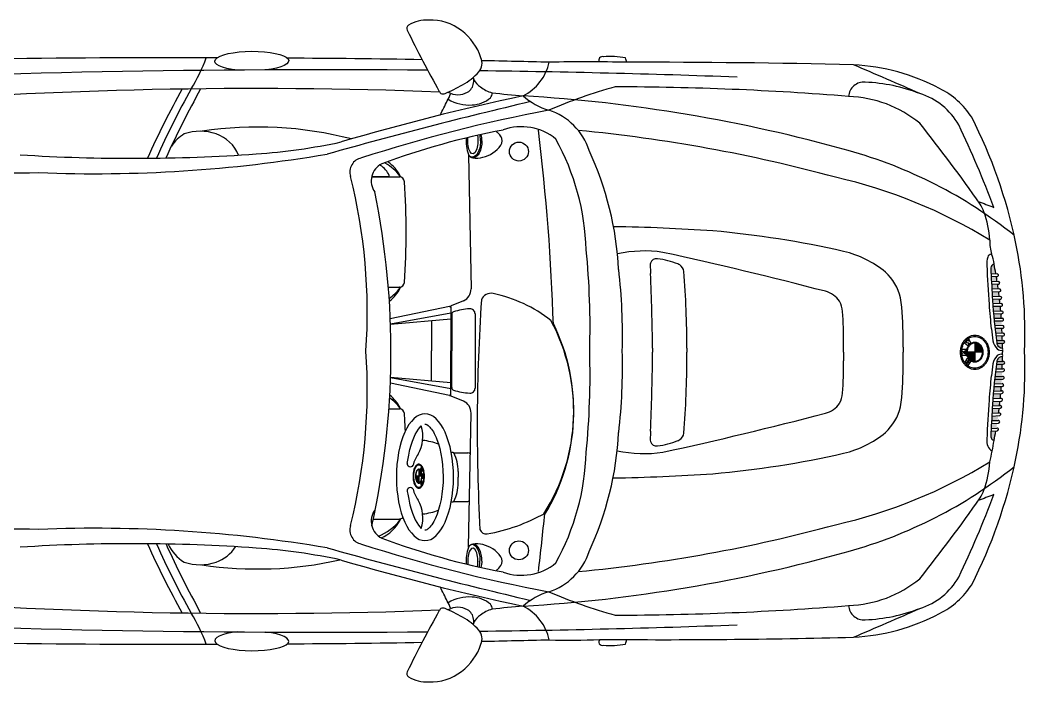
# Model space of a CAD drawing. Header units: millimetres. Extents: x -4878 to 1, y -1048 to 1048.
# Drawn here: x -3179 to 1, y -1048 to 1048 of the extents above; entities that cross this region are included whole.
import ezdxf

# ---------------------------------------------------------------- set-up
doc = ezdxf.new("R2010")
doc.units = ezdxf.units.MM
doc.layers.add('ceco.net 213', color=7, linetype='Continuous')

msp = doc.modelspace()

# ---------------------------------------------------------------- hatches: boundary and pattern name
at = {"layer": 'ceco.net 213'}
h = msp.add_hatch(color=256, dxfattribs=at)
h.paths.add_polyline_path([(-106.2, 263.3, -0.293928), (-96.3, 275.5, -0.003552), (-90.6, 245), (-106.1, 245.7, -0.000129), (-106.4, 250.1, -0.045826)])
h.paths.add_polyline_path([(-105.6, 236.9), (-89.1, 236.2, -0.00318), (-86.5, 220.2), (-104.7, 221, -0.000463)])
h.paths.add_polyline_path([(-104.2, 212.3), (-85.1, 211.4, -0.002919), (-83, 196.7), (-103.4, 197.6, -0.000426)])
h.paths.add_polyline_path([(-102.8, 188.8), (-81.8, 187.9, -0.002927), (-80, 173.1), (-101.9, 173.8, -0.000436)])
h.paths.add_polyline_path([(-101.1, 160.7, -0.000127), (-101.3, 165.1), (-79, 164.3, -0.002764), (-77.5, 150.3), (-100.4, 151.1, -0.001231)])
h.paths.add_polyline_path([(-99.8, 142.4), (-76.6, 141.5, -0.00002), (-76.6, 141.4, -0.002061), (-75.3, 126.7), (-98.7, 127.4, -0.00191)])
h.paths.add_polyline_path([(-98, 118.7), (-74.6, 118, -0.001956), (-73.6, 104), (-96.8, 104.5, -0.001813)])
h.paths.add_polyline_path([(-95.9, 95.8), (-73, 95.2, -0.001989), (-72.2, 81), (-94.5, 81.3, -0.001847)])
h.paths.add_polyline_path([(-93.6, 72.6), (-71.7, 72.3, -0.002129), (-71, 57), (-91.9, 57.3, -0.001959)])
h.paths.add_polyline_path([(-90.9, 48.6), (-70.6, 48.3, -0.002083), (-70.1, 33.3), (-89, 33.6, -0.001921)])
h.paths.add_polyline_path([(-86.9, 22, -0.002472), (-87.7, 24.3, -0.021866), (-87.9, 24.9), (-69.8, 24.6, -0.002296), (-69.5, 9.3, -0.331138)])
h = msp.add_hatch(color=256, dxfattribs=at)
h.paths.add_polyline_path([(-106.2, -271.5, 0.293928), (-96.3, -283.7, 0.003552), (-90.6, -253.2), (-106.1, -254, 0.000129), (-106.4, -258.4, 0.045826)])
h.paths.add_polyline_path([(-105.6, -245.2), (-89.1, -244.4, 0.00318), (-86.5, -228.4), (-104.7, -229.3, 0.000463)])
h.paths.add_polyline_path([(-104.2, -220.5), (-85.1, -219.7, 0.002919), (-83, -204.9), (-103.4, -205.9, 0.000426)])
h.paths.add_polyline_path([(-102.8, -197.1), (-81.8, -196.1, 0.002927), (-80, -181.3), (-101.9, -182.1, 0.000436)])
h.paths.add_polyline_path([(-101.1, -169, 0.000127), (-101.3, -173.4), (-79, -172.6, 0.002764), (-77.5, -158.6), (-100.4, -159.4, 0.001231)])
h.paths.add_polyline_path([(-99.8, -150.6), (-76.6, -149.8, 0.00002), (-76.6, -149.7, 0.002061), (-75.3, -135), (-98.7, -135.7, 0.00191)])
h.paths.add_polyline_path([(-98, -126.9), (-74.6, -126.2, 0.001956), (-73.6, -112.2), (-96.8, -112.8, 0.001813)])
h.paths.add_polyline_path([(-95.9, -104), (-73, -103.5, 0.001989), (-72.2, -89.2), (-94.5, -89.6, 0.001847)])
h.paths.add_polyline_path([(-93.6, -80.9), (-71.7, -80.5, 0.002129), (-71, -65.2), (-91.9, -65.6, 0.001959)])
h.paths.add_polyline_path([(-90.9, -56.8), (-70.6, -56.5, 0.002083), (-70.1, -41.6), (-89, -41.9, 0.001921)])
h.paths.add_polyline_path([(-86.9, -30.3, 0.002472), (-87.7, -32.5, 0.021866), (-87.9, -33.1), (-69.8, -32.9, 0.002296), (-69.5, -17.6, 0.331138)])

# ---------------------------------------------------------------- linework, layer by layer
for p, q in [((-1759.9, 621.4), (-1751.6, 196.7)), ((-2066.5, 551.2), (-1978.3, 551.2)), ((-2066.1, 553.1), (-2012.5, 553.1)), ((-106.1, 245.7), (-86.7, 244.8)), ((-105.6, 236.9), (-87.2, 236.1)), ((-2013.6, 202.2), (-1978.3, 202.2)), ((-104.7, 221), (-82.7, 220)), ((-104.2, 212.3), (-83.1, 211.3)), ((-103.4, 197.6), (-79.3, 196.5)), ((-1775.6, 159.1), (-1814.3, 143.1)), ((-102.8, 188.8), (-79.7, 187.8)), ((-101.9, 173.8), (-76.4, 172.9)), ((-101.3, 165.1), (-76.8, 164.2)), ((-1820.3, 141.2), (-2007.4, 101.7)), ((-1816.3, 140.1), (-1816.3, 0.1)), ((-100.4, 151.1), (-74, 150.2)), ((-99.8, 142.4), (-74.3, 141.5)), ((-98.7, 127.4), (-71.9, 126.6)), ((-1816.3, 120), (-2006.7, 85.4)), ((-1816.3, 101.2), (-2006.7, 83.9)), ((-1876.8, 95.7), (-1876.8, 0.1)), ((-1812.8, 116.1), (-1812.8, 0.1)), ((-1738.9, 117.3), (-1738.9, -117.2)), ((-98, 118.7), (-72.2, 117.9)), ((-96.8, 104.5), (-70.3, 103.9)), ((-95.9, 95.8), (-70.5, 95.2)), ((-94.5, 81.3), (-68.9, 80.9)), ((-93.6, 72.6), (-69.1, 72.2)), ((-181.6, 34.8), (-184.8, 31.9)), ((-184.8, 31.9), (-182.5, 26.2)), ((-177.3, 31), (-181.6, 34.8)), ((-175.8, 38.8), (-179.4, 36.3)), ((-179.4, 36.3), (-177.3, 31)), ((-170.3, 25), (-175.8, 38.8)), ((-91.9, 57.3), (-67.8, 56.9)), ((-90.9, 48.6), (-68, 48.2)), ((-89, 33.6), (-67, 33.3)), ((-1876.8, -95.6), (-1876.8, 0.1)), ((-1816.3, -139.9), (-1816.3, 0.1)), ((-1812.8, -116), (-1812.8, 0.1)), ((-1177.2, 8.9), (-1177.2, -4.1)), ((-1068.4, 8.9), (-1068.4, -4.1)), ((-572.7, -4.1), (-572.7, 22.7)), ((-384.4, 11.8), (-384.4, -4.1)), ((-197.9, 4.5), (-198.4, -0.5)), ((-184.6, 5.1), (-197.9, 4.5)), ((-190.6, -0.1), (-185.2, 0.1)), ((-186.5, 29.7), (-189.4, 26.2)), ((-189.4, 26.2), (-179, 17)), ((-182.5, 26.2), (-186.5, 29.7)), ((-185.2, 0.1), (-184.6, 5.1)), ((-176.3, 20.3), (-179.1, 27.4)), ((-179.1, 27.4), (-173.7, 22.7)), ((-179, 17), (-176.3, 20.3)), ((-173.7, 22.7), (-170.3, 25)), ((-157.2, 24.9), (-157.2, -32.6)), ((-155.7, -3.9), (-155.7, 24.8)), ((-154.1, -3.9), (-154.1, 24.6)), ((-152.6, -3.9), (-152.6, 24.4)), ((-151, -3.9), (-151, 24)), ((-149.5, -3.9), (-149.5, 23.4)), ((-147.9, -3.9), (-147.9, 22.8)), ((-146.4, -3.9), (-146.4, 21.9)), ((-144.8, -3.9), (-144.8, 21)), ((-143.3, -3.9), (-143.3, 19.8)), ((-141.7, -3.9), (-141.7, 18.5)), ((-140.2, -3.9), (-140.2, 16.9)), ((-138.7, -3.9), (-138.7, 15)), ((-137.1, -3.9), (-137.1, 12.7)), ((-135.6, -3.9), (-135.6, 9.9)), ((-134, -3.9), (-134, 5.9)), ((-87.9, 24.9), (-67.1, 24.6)), ((-69.5, 2.6), (-69.5, -4.1)), ((-1177.2, -17.1), (-1177.2, -4.1)), ((-1068.4, -17.1), (-1068.4, -4.1)), ((-572.7, -4.1), (-572.7, -30.9)), ((-384.4, -20), (-384.4, -4.1)), ((-198.4, -0.5), (-189.3, -4.1)), ((-189.3, -4.1), (-198.4, -7.7)), ((-198.4, -7.7), (-197.9, -12.8)), ((-197.9, -12.8), (-184.6, -13.3)), ((-185.1, -2.3), (-190.6, -0.1)), ((-190.6, -8.1), (-185.1, -5.9)), ((-185.2, -8.3), (-190.6, -8.1)), ((-184.6, -13.3), (-185.2, -8.3)), ((-185.1, -5.9), (-185.1, -2.3)), ((-132.6, -3.9), (-181.8, -3.9)), ((-180.4, -13.5), (-180.4, -3.9)), ((-178.8, -17.5), (-178.8, -3.9)), ((-175.4, -33.2), (-178.8, -30)), ((-170, -33.6), (-178.5, -25.7)), ((-177.3, -20.4), (-177.3, -3.9)), ((-175.8, -22.7), (-175.8, -3.9)), ((-174.2, -24.6), (-174.2, -3.9)), ((-172.7, -26.2), (-172.7, -3.9)), ((-171.1, -27.5), (-171.1, -3.9)), ((-169.6, -28.7), (-169.6, -3.9)), ((-168, -29.6), (-168, -3.9)), ((-166.5, -30.5), (-166.5, -3.9)), ((-164.9, -31.1), (-164.9, -3.9)), ((-163.4, -31.7), (-163.4, -3.9)), ((-161.8, -32.1), (-161.8, -3.9)), ((-160.3, -32.4), (-160.3, -3.9)), ((-158.8, -32.5), (-158.8, -3.9)), ((-69.5, -10.8), (-69.5, -4.1)), ((-186.4, -38), (-178.3, -45.5)), ((-179.8, -39.5), (-182.9, -36.7)), ((-181.6, -34.8), (-178.5, -37.6)), ((-180.1, -31.9), (-176.7, -35.1)), ((-178.5, -37.6), (-179.8, -39.5)), ((-178.3, -45.5), (-170, -33.6)), ((-176.7, -35.1), (-175.4, -33.2)), ((-90.9, -56.8), (-68, -56.5)), ((-89, -41.9), (-67, -41.5)), ((-87.9, -33.1), (-67.1, -32.8)), ((-1816.3, -101.1), (-2006.5, -83.8)), ((-1816.3, -119.9), (-2006.5, -85.3)), ((-94.5, -89.6), (-68.9, -89.2)), ((-93.6, -80.9), (-69.1, -80.5)), ((-91.9, -65.6), (-67.8, -65.2)), ((-1820.3, -141.1), (-2007.1, -101.6)), ((-98, -126.9), (-72.2, -126.2)), ((-96.8, -112.8), (-70.3, -112.1)), ((-95.9, -104), (-70.5, -103.4)), ((-1775.6, -158.9), (-1814.3, -142.9)), ((-100.4, -159.4), (-74, -158.4)), ((-99.8, -150.6), (-74.3, -149.7)), ((-98.7, -135.7), (-71.9, -134.9)), ((-2011.6, -183.2), (-1978.3, -183.2)), ((-101.9, -182.1), (-76.4, -181.2)), ((-101.3, -173.4), (-76.8, -172.5)), ((-1759.9, -621.2), (-1751.6, -196.5)), ((-104.2, -220.5), (-83.1, -219.6)), ((-103.4, -205.9), (-79.3, -204.7)), ((-102.8, -197.1), (-79.7, -196)), ((-106.1, -254), (-86.7, -253.1)), ((-105.6, -245.2), (-87.2, -244.4)), ((-104.7, -229.3), (-82.7, -228.3)), ((-1806.6, -322.8), (-1762.2, -322.8)), ((-1917.4, -375.4), (-1917.4, -417.6)), ((-1916.8, -375.4), (-1916.8, -396.5)), ((-1916.2, -375.5), (-1916.2, -396.5)), ((-1915.6, -375.8), (-1915.6, -396.5)), ((-1915, -376.1), (-1915, -396.5)), ((-1914.4, -376.5), (-1914.4, -396.5)), ((-1913.7, -377), (-1913.7, -396.5)), ((-1913.1, -377.7), (-1913.1, -396.5)), ((-1912.5, -378.3), (-1912.5, -396.5)), ((-1909.1, -367), (-1912.4, -375.5)), ((-1912.4, -375.5), (-1909.1, -381.1)), ((-1911.9, -379.2), (-1911.9, -396.5)), ((-1911.3, -380.3), (-1911.3, -396.5)), ((-1910.7, -381.4), (-1910.7, -396.5)), ((-1909.8, -374.4), (-1910.3, -375.8)), ((-1910.3, -375.8), (-1908.9, -378)), ((-1908.4, -376.7), (-1909.8, -374.4)), ((-1906, -372.4), (-1909.1, -367)), ((-1909.1, -372.6), (-1908.6, -371.3)), ((-1907.9, -374.7), (-1909.1, -372.6)), ((-1908.6, -371.3), (-1907.4, -373.3)), ((-1792.5, -381.5), (-1792.5, -399.6)), ((-1907.8, -396.5), (-1926.9, -396.5)), ((-1926.4, -396.5), (-1926.4, -403.5)), ((-1925.8, -396.5), (-1925.8, -406.4)), ((-1925.2, -396.5), (-1925.2, -408.5)), ((-1924.6, -396.5), (-1924.6, -410.2)), ((-1924, -396.5), (-1924, -411.6)), ((-1923.4, -396.5), (-1923.4, -412.8)), ((-1922.8, -396.5), (-1922.8, -413.8)), ((-1922.2, -396.5), (-1922.2, -414.6)), ((-1921.6, -396.5), (-1921.6, -415.3)), ((-1921, -396.5), (-1921, -416)), ((-1920.4, -396.5), (-1920.4, -416.5)), ((-1919.8, -396.5), (-1919.8, -416.9)), ((-1919.2, -396.5), (-1919.2, -417.2)), ((-1918.6, -396.5), (-1918.6, -417.4)), ((-1918, -396.5), (-1918, -417.6)), ((-1910.1, -382.8), (-1910.1, -396.5)), ((-1908.9, -411.5), (-1909.9, -413.9)), ((-1909.5, -384.7), (-1909.5, -396.5)), ((-1908.9, -386.7), (-1908.9, -396.5)), ((-1904.8, -418), (-1908.9, -411.5)), ((-1908.3, -389.5), (-1908.3, -396.5)), ((-1901.5, -390.3), (-1906.7, -389.9)), ((-1906.7, -389.9), (-1906.4, -393.5)), ((-1906.4, -399.5), (-1906.7, -403)), ((-1906.7, -403), (-1901.5, -402.6)), ((-1904.3, -393.6), (-1906.5, -395.2)), ((-1906.5, -395.2), (-1906.5, -397.7)), ((-1906.5, -397.7), (-1904.3, -399.3)), ((-1906.4, -393.5), (-1904.3, -393.6)), ((-1904.3, -399.3), (-1906.4, -399.5)), ((-1904.9, -396.5), (-1901.3, -393.9)), ((-1901.3, -399), (-1904.9, -396.5)), ((-1901.3, -393.9), (-1901.5, -390.3)), ((-1901.5, -402.6), (-1901.3, -399)), ((-1792.5, -417.6), (-1792.5, -399.6)), ((-1910.9, -415.6), (-1912.3, -417.2)), ((-1912.3, -417.2), (-1910.1, -427)), ((-1908.8, -418.9), (-1910.9, -415.6)), ((-1910.1, -427), (-1908.7, -425.3)), ((-1909.9, -413.9), (-1908.8, -418.9)), ((-1908.7, -425.3), (-1909.5, -421.5)), ((-1909.5, -421.5), (-1907.8, -424.2)), ((-1907.8, -424.2), (-1906.6, -422.1)), ((-1906.6, -422.1), (-1907.5, -418.1)), ((-1907.5, -418.1), (-1905.9, -420.6)), ((-1905.9, -420.6), (-1904.8, -418)), ((-1806.6, -476.3), (-1762.2, -476.3)), ((-2061.4, -532.2), (-1978.3, -532.2))]:
    msp.add_line(p, q, dxfattribs=at)
for centre in [(-1600.2, 631.5), (-1600.2, -631.4)]:
    msp.add_circle(centre, 30, dxfattribs=at)
for centre, radius, start, end in [((-1942.6, 1021.7), 12.5, 126.949, 206.6561), ((-1891.5, 933.5), 114.4, 86.8885, 120.8396), ((-1877.3, 896.6), 151.4, 51.156, 93.0101), ((1410.6, 2654.4), 3742.1, 205.9639, 209.3181), ((-1886.2, 874), 174.7, 18.2707, 53.5158), ((-2668.1, -47355.4), 48284, 89.86681, 90.74596), ((-3144.4, 1136.1), 592, 328.8486, 339.4781), ((-2668.1, -47355.4), 48284, 89.09632, 89.6027), ((-1761.2, 912), 44.2, 320.1808, 22.3259), ((-1336.6, 921.4), 10.8, 68.8268, 211.8987), ((-1308.7, 702.6), 230.2, 78.4807, 95.982), ((-1385, 882.3), 130.5, 14.1637, 20.5226), ((-2212.9, -35516.8), 36407.5, 89.49022, 92.73282), ((-2668.1, -47355.4), 48284, 88.61869, 88.87206), ((-1659.9, 950.2), 159.8, 297.1319, 347.0994), ((-1387.6, -4517.1), 5432.9, 88.6369, 91.2288), ((-1211, -27439.6), 28353.9, 88.64613, 90.0958), ((-577, 243.2), 664.2, 62.3681, 86.9009), ((-21705, -48219.9), 53491.2, 66.44797, 66.69332), ((-1863.8, 1004.2), 182, 297.9331, 318.5838), ((-1784.9, 856.8), 41.8, 349.0337, 13.8739), ((-2212.9, -35516.8), 36407.5, 87.9489, 89.2314), ((-2434.6, -14713.4), 15544.5, 87.84925, 94.55563), ((-191.7, -549), 2832.5, 150.8709, 155.8296), ((-163.5, -549), 2832.5, 150.8709, 155.8296), ((-133.4, -549), 2832.5, 150.8709, 155.8296), ((-2021.9, 1258.1), 480.9, 292.9723, 300.4088), ((-1783.5, 853.8), 40, 301.4685, 352.787), ((-1674, 903.7), 82.7, 213.2831, 234.4675), ((-1659.8, 914.8), 100.1, 231.5427, 255.3157), ((-865.2, -712), 1607.3, 105.5296, 113.468), ((-1321.5, -8819.5), 9656.2, 85.45634, 89.84601), ((-508.6, 803.5), 48.1, 84.5891, 176.7107), ((-527.5, 304.8), 547, 68.935, 87.5408), ((-384.8, 600.1), 258.9, 32.737, 63.4112), ((47.5, -6852.8), 7833.2, 102.04403, 106.38709), ((-1840.1, 826.9), 13, 201.7348, 296.8655), ((-1910.4, 846.7), 99.4, 327.1202, 340.9506), ((-2434.6, -14713.4), 15544.5, 87.74267, 87.7539), ((-2434.6, -14713.4), 15544.5, 87.74267, 87.7539), ((-1759.1, 902.9), 123.9, 238.369, 274.9571), ((-1793.1, 872.9), 61.3, 239.9373, 299.7932), ((-1836.3, 819.7), 20.6, 344.6461, 349.8242), ((-1749.6, 868.6), 89.1, 270.7781, 311.8209), ((-1710, 817.1), 24.9, 323.1341, 1.9627), ((-1411.5, 3025.9), 2224.8, 262.9347, 265.4753), ((-1437.6, 979.5), 227.5, 228.9227, 252.6833), ((-1881.5, -4085.7), 4902.6, 74.3413, 86.5566), ((-570, 429.4), 377.1, 50.7542, 87.9612), ((-395.4, 610.5), 214.7, 29.3699, 72.5235), ((1848, -13767.4), 14951.4, 103.18729, 105.73905), ((-3496.1, 1601.4), 1854.8, 332.5779, 334.1515), ((-642.7, -3867.6), 4709.6, 100.5539, 108.0083), ((-1565.9, 574.8), 197.1, 17.8496, 72.0929), ((-1586.7, 18.5), 1592.6, 11.8669, 26.9428), ((-2426.6, -469.9), 1179.2, 75.4608, 98.6118), ((-1206.6, -1633.1), 2374.8, 100.7726, 110.397), ((-1592, 540.1), 170.2, 50.234, 110.1093), ((-4132.1, -2308.4), 4860.6, 34.7985, 38.562), ((-3025.3, -637.4), 3125.2, 20.4555, 25.6581), ((-2591.4, 575.1), 131.4, 121.2997, 145.8092), ((-2609, 544.1), 152, 70.5155, 109.4845), ((-2598.2, 574.6), 119.6, 22.5338, 70.5155), ((-1639.1, 664), 128.1, 175.1912, 198.9275), ((-1736, 624.4), 96.1, 35.2082, 47.9252), ((-1677.5, 665.7), 24.5, 324.7918, 35.2082), ((-8221.1, -126.5), 6733.2, 1.7729, 7.04083), ((-2162, 296.7), 775.1, 1.7815, 28.868), ((-1871.9, -4133.8), 4854, 74.7859, 84.5677), ((-3174.9, 5211), 4646.4, 259.1205, 270.6763), ((-2552.4, 2448.3), 1828.1, 273.7754, 282.3141), ((-1736, 707), 96.1, 282.9688, 324.7918), ((-2825.3, 6175.1), 5564.9, 266.3535, 274.0526), ((-2944.6, 4972.4), 4411, 267.7204, 279.6177), ((-2090.2, 567), 45.1, 100.8639, 198.3509), ((-1745.3, 628.4), 16.1, 201.473, 266.4001), ((-1732.3, 670.6), 60, 256.5286, 287.3033), ((-2300.4, 205.8), 1017.2, 2.9578, 24.9696), ((-951.1, -782.6), 1471, 51.3622, 74.5112), ((-2007.4, 538.7), 60.5, 116.4767, 215.4363), ((-2075.3, 527.9), 70.4, 23.4664, 58.3801), ((-2103.9, 453.4), 162.5, 38.4921, 60.1975), ((-2084.7, 498.4), 122.2, 27.3308, 54.6281), ((-3858.3, 123.1), 1778, 356.0313, 13.9862), ((-2012.5, 555.1), 2.04, 270, 23.4664), ((-1979, 534.9), 16.3, 3.9054, 90), ((-1978.3, 553.3), 2.04, 270, 38.4921), ((-1985.1, 550.9), 9.69, 359.7502, 22.3024), ((-951, -1014.4), 1603.8, 58.3615, 77.2888), ((-4173, 376.7), 2216, 355.878, 4.122), ((-4525.4, -3), 2520.2, 347.3851, 11.5963), ((1490.6, 4649.5), 4485.1, 248.5922, 249.2681), ((-224.8, 407), 102.4, 19.4563, 34.7985), ((-446.6, 328.6), 337.7, 3.8002, 19.4563), ((-1391.6, -5487.8), 5882.1, 86.04947, 89.11475), ((-1256.6, -2698), 3090.2, 77.2073, 84.982), ((42.5, 346.7), 152.3, 178.3586, 195.3071), ((-3946.3, 71.2), 2571.2, 358.4139, 5.5705), ((-1384.9, 61.2), 1386.2, 357.4684, 11.8544), ((-1203.8, -82.8), 399.6, 81.4466, 102.2111), ((-1165.2, 273.1), 19.5, 78.2565, 165.1685), ((-1199.4, 12), 282.8, 68.8091, 82.2362), ((-4104.5, -13173.7), 13807.1, 75.42537, 77.6203), ((-645.9, 1.1), 322.8, 50.3999, 76.8416), ((-33.8, 276.1), 85.4, 165.4789, 183.1969), ((-104.1, 293.5), 13, 91.125, 162.0906), ((-180.3, 270.1), 84.2, 3.6951, 25.623), ((-3008.7, 54.4), 1736.2, 358.203, 6.7434), ((-1134.8, 269.4), 50, 169.9749, 178.2179), ((12751.6, 957.1), 13953.3, 182.81869, 182.92443), ((-1109.5, 244.7), 33.4, 56.2653, 68.3033), ((-1108.1, 247.2), 30.5, 8.5311, 55.9559), ((2645.7, 382.7), 2767, 182.3073, 184.8851), ((-34.7, 255.6), 71.8, 173.9299, 184.3599), ((-91.7, 261.7), 14.5, 108.2181, 174.0583), ((-2240.4, -138), 2183.6, 10.1019, 10.9159), ((-11378.8, -145.4), 10202.8, 0.86615, 2.19413), ((-4323.5, 3.3), 3255, 0.097, 4.3754), ((-552.9, 128.4), 165.8, 14.0104, 47.1395), ((8501.5, 716.6), 8620.5, 183.10195, 183.69697), ((-1346.2, 22.8), 1275.1, 8.9065, 9.6353), ((-87, 240.6), 4.5, 267.3637, 9.8715), ((-86.9, 240.3), 4.5, 9.8582, 87.3637), ((-2103.9, 300), 162.5, 304.9123, 321.5079), ((-2084.7, 255), 122.2, 307.4571, 332.6692), ((-1979, 218.5), 16.3, 270, 356.0946), ((-1978.3, 200.2), 2.04, 321.5079, 90), ((-1985.1, 202.6), 9.69, 337.6976, 0.2498), ((-1979, 218.5), 16.3, 300.2373, 356.0946), ((-1792.5, 196.3), 40.9, 294.4196, 0.5732), ((-1346.2, 22.8), 1275.1, 7.8382, 8.5073), ((-82.9, 215.8), 4.5, 267.3637, 8.7385), ((-82.9, 215.5), 4.5, 8.7253, 87.3637), ((-79.5, 192.3), 4.5, 267.3637, 7.667), ((-79.5, 192), 4.5, 7.6538, 87.3637), ((4326.2, -239.5), 6058.5, 176.20138, 183.08769), ((-1688.5, 150.1), 32.7, 78.1709, 158.8866), ((-1772.2, -249.4), 440.9, 51.6722, 78.1709), ((-650.6, 112.1), 79.7, 34.7268, 75.0119), ((-716, 114.7), 328.4, 4.2535, 9.4326), ((1858.2, 282.1), 1963, 183.5447, 187.5108), ((-1346.2, 22.8), 1275.1, 6.7697, 7.4404), ((-1346.2, 22.8), 1275.1, 5.7403, 6.3737), ((-76.6, 168.7), 4.5, 267.9782, 6.597), ((-76.6, 168.4), 4.5, 6.5839, 87.9782), ((-1819.6, 138), 3.27, 0, 101.9127), ((-1813.1, 140.1), 3.27, 112.4527, 180), ((-1746.2, -56.7), 190.6, 92.9773, 108.6626), ((-1755.3, 117.3), 16.3, 0, 92.9773), ((-656.5, 119.8), 80.7, 3.9951, 27.8706), ((-1674.3, 34.4), 1290.1, 358.9941, 4.6513), ((-27020.9, -2262.8), 27017.4, 4.95367, 5.11743), ((-1346.2, 22.8), 1275.1, 5.3409, 5.3454), ((-1864.4, -20.8), 1795.2, 4.7146, 5.1868), ((-74.2, 146), 4.5, 267.9782, 5.5644), ((-74.1, 145.7), 4.5, 5.5513, 87.9782), ((-1804.6, 116.1), 8.17, 108.6626, 180), ((-2034.4, -190.5), 607.6, 327.6682, 28.1825), ((-1735.2, 36.8), 1162.6, 359.3024, 4.368), ((-1864.4, -20.8), 1795.2, 3.9865, 4.4348), ((-72.1, 122.4), 4.5, 267.9782, 5.5644), ((-72.1, 122.1), 4.5, 5.5513, 87.9782), ((-70.5, 99.7), 4.52, 268.066, 1.6643), ((-70.5, 99.4), 4.5, 5.5513, 87.9782), ((-2053.3, -191.2), 626.9, 328.4656, 26.3057), ((882.7, 165), 991.7, 185.4884, 187.7082), ((-1864.4, -20.8), 1795.2, 2.4847, 2.9727), ((-69, 76.7), 4.52, 269.1936, 359.2428), ((-69, 76.4), 4.5, 3.1138, 89.1041), ((-150.2, -0.7), 52.7, 139.1576, 149.9974), ((-153.3, 2), 48.5, 127.7117, 139.166), ((-153.6, 1.5), 44.8, 127.7117, 139.166), ((-155.6, 5), 44.7, 115.6207, 127.7071), ((-155.7, 4.3), 41.3, 115.6207, 127.7071), ((-156.8, 7.5), 41.9, 102.9815, 115.6001), ((-156.9, 6.6), 38.7, 102.9815, 115.6001), ((-157.2, 8.9), 40.4, 90.0203, 102.9467), ((-157.2, 7.9), 37.3, 90.0203, 102.9467), ((-157.2, 8.9), 40.4, 77.0533, 89.9797), ((-157.2, 7.9), 37.3, 77.0533, 89.9797), ((-157.6, 6.6), 38.7, 64.3999, 77.0185), ((-157.6, 7.5), 41.9, 64.3999, 77.0185), ((-158.7, 4.3), 41.3, 52.2929, 64.3793), ((-158.8, 5), 44.7, 52.2929, 64.3793), ((-160.8, 1.5), 44.8, 40.834, 52.2883), ((-161.1, 2), 48.5, 40.834, 52.2883), ((-164.3, -0.7), 52.7, 30.0026, 40.8424), ((-54.2, 40.7), 46.6, 190.684, 227.0867), ((-1864.4, -20.8), 1795.2, 1.7288, 2.2062), ((-67.9, 52.7), 4.5, 269.1041, 2.3545), ((-67.9, 52.4), 4.5, 2.3453, 89.1041), ((-67.1, 28.8), 4.5, 1.5875, 89.1041), ((-142.1, -4.1), 61.4, 170.2305, 180.0117), ((-143.8, -3.8), 59.7, 160.2871, 170.2534), ((-146.7, -2.7), 56.6, 149.9808, 160.308), ((-143.3, -4.1), 56.7, 170.2305, 180.0117), ((-144.8, -3.8), 55.1, 160.2871, 170.2534), ((-147.5, -2.8), 52.3, 149.9808, 160.308), ((-150.7, -1), 48.6, 139.1576, 149.9974), ((-148.5, -3.8), 35.4, 170.2305, 180.0117), ((-149.5, -3.7), 34.5, 160.2871, 170.2534), ((-151.2, -3), 32.7, 149.9808, 160.308), ((-148.5, -3.8), 33.3, 170.2305, 180.0117), ((-149.5, -3.7), 32.3, 160.2871, 170.2534), ((-151.2, -3), 30.5, 149.9808, 160.308), ((-153.1, -1.9), 30.4, 139.1576, 149.9974), ((-153.1, -1.9), 28.2, 139.1576, 149.9974), ((-155, -0.3), 28, 127.7117, 139.166), ((-155, -0.3), 25.8, 127.7117, 139.166), ((-156.3, 1.4), 25.8, 115.6207, 127.7071), ((-156.3, 1.4), 23.7, 115.6207, 127.7071), ((-157, 2.8), 24.2, 102.9815, 115.6001), ((-157, 2.8), 22.1, 102.9815, 115.6001), ((-157.2, 3.7), 23.3, 90.0203, 102.9467), ((-157.2, 3.7), 21.2, 90.0203, 102.9467), ((-157.2, 3.7), 23.3, 77.0533, 89.9797), ((-157.2, 3.7), 21.2, 77.0533, 89.9797), ((-157.4, 2.8), 22.1, 64.3999, 77.0185), ((-157.4, 2.8), 24.2, 64.3999, 77.0185), ((-158.1, 1.4), 23.7, 52.2929, 64.3793), ((-158.1, 1.4), 25.8, 52.2929, 64.3793), ((-159.5, -0.3), 25.8, 40.834, 52.2883), ((-159.5, -0.3), 28, 40.834, 52.2883), ((-161.3, -1.9), 28.2, 30.0026, 40.8424), ((-161.3, -1.9), 30.4, 30.0026, 40.8424), ((-163.3, -3), 30.5, 19.692, 30.0192), ((-163.3, -3), 32.7, 19.692, 30.0192), ((-164.9, -3.7), 32.3, 9.7466, 19.7129), ((-165.9, -3.8), 33.3, 359.9883, 9.7695), ((-164.9, -3.7), 34.5, 9.7466, 19.7129), ((-165.9, -3.8), 35.4, 359.9883, 9.7695), ((-163.7, -1), 48.6, 30.0026, 40.8424), ((-166.9, -2.8), 52.3, 19.692, 30.0192), ((-167.7, -2.7), 56.6, 19.692, 30.0192), ((-169.6, -3.8), 55.1, 9.7466, 19.7129), ((-171.1, -4.1), 56.7, 359.9883, 9.7695), ((-170.6, -3.8), 59.7, 9.7466, 19.7129), ((-172.3, -4.1), 61.4, 359.9883, 9.7695), ((-80.7, 26.5), 7.33, 187.3657, 197.5245), ((137.8, 103.5), 239, 199.3685, 199.935), ((-69.7, 27.4), 18, 197.2149, 270.5022), ((-74, 20), 18, 228.4796, 284.4854), ((-1731.2, -19.1), 1662, 0.9813, 1.5075), ((-76.3, 6), 7.6, 333.3274, 26.3321), ((-67.1, 29.1), 4.5, 269.1041, 1.5968), ((-1384.9, -61.2), 1386.2, 348.1456, 2.5316), ((-3858.3, -123.1), 1778, 346.0138, 3.9687), ((-3946.3, -71.2), 2571.2, 354.4295, 1.5861), ((-3008.7, -54.4), 1736.2, 353.2566, 1.797), ((-11378.8, 137.1), 10202.8, 357.80587, 359.13385), ((-4323.5, -11.6), 3255, 355.6246, 359.903), ((-1735.2, -45.1), 1162.6, 355.632, 0.6976), ((-1674.3, -42.7), 1290.1, 355.3487, 1.0059), ((-142.1, -4.1), 61.4, 179.9883, 189.7695), ((-143.8, -4.4), 59.7, 189.7466, 199.7129), ((-143.3, -4.1), 56.7, 179.9883, 189.7695), ((-146.7, -5.5), 56.6, 199.692, 210.0192), ((-144.8, -4.4), 55.1, 189.7466, 199.7129), ((-147.5, -5.4), 52.3, 199.692, 210.0192), ((-150.7, -7.2), 48.6, 210.0026, 220.8424), ((-183.9, -34.5), 3.77, 132.1729, 143.6312), ((-184.1, -34.2), 3.47, 120.049, 132.1738), ((-184.2, -34), 3.22, 107.2993, 120.0333), ((-184.2, -33.9), 3.07, 94.1188, 107.2665), ((-179.7, -29.2), 5.06, 168.5831, 178.6466), ((-179.6, -29.2), 5.08, 178.6213, 188.6572), ((-179.8, -29.2), 4.95, 188.6324, 198.8416), ((-179.8, -29.2), 4.89, 158.3168, 168.6076), ((-180.1, -29.1), 4.61, 147.6336, 158.3388), ((-148.5, -3.9), 35.4, 179.9883, 189.7695), ((-180.4, -28.9), 4.27, 136.3748, 147.6499), ((-180.6, -28.6), 3.92, 124.4433, 136.3808), ((-149.5, -4), 34.5, 189.7466, 199.7129), ((-180.8, -28.4), 3.62, 111.8457, 124.4338), ((-180.9, -28.2), 3.41, 98.728, 111.8182), ((-151.2, -4.7), 32.7, 199.692, 210.0192), ((-148.5, -3.9), 33.3, 179.9883, 189.7695), ((-180.9, -28.1), 3.32, 85.3736, 98.6869), ((-149.5, -4), 32.3, 189.7466, 199.7129), ((-180.9, -28.1), 3.37, 72.138, 85.3304), ((-179.2, -31), 1.31, 156.091, 166.2145), ((-179.2, -31), 1.37, 166.192, 176.055), ((-179.2, -31), 1.38, 176.0316, 185.8184), ((-179.2, -31), 1.36, 185.795, 195.6935), ((-179.2, -31), 1.3, 195.6714, 205.8638), ((-179.3, -30.9), 1.24, 145.5572, 156.1107), ((-179.3, -31), 1.22, 205.845, 216.4966), ((-179.4, -30.9), 1.14, 134.4516, 145.571), ((-179.4, -31.1), 1.12, 216.4843, 227.7215), ((-179.4, -30.8), 1.05, 122.6978, 134.4552), ((-179.5, -30.7), 0.974, 110.3201, 122.6866), ((-151.2, -4.7), 30.5, 199.692, 210.0192), ((-181, -28.3), 3.54, 59.3421, 72.1055), ((-179.5, -30.7), 0.923, 97.4725, 110.2926), ((-179.5, -30.7), 0.903, 84.43, 97.4335), ((-153.1, -5.8), 30.4, 210.0026, 220.8424), ((-179.5, -30.7), 0.918, 71.525, 84.3901), ((-179.5, -30.7), 0.965, 59.0514, 71.4954), ((-181.1, -28.5), 3.82, 47.1843, 59.3271), ((-179.6, -30.8), 1.04, 47.1887, 59.0378), ((-153.1, -5.8), 28.2, 210.0026, 220.8424), ((-155, -7.4), 28, 220.834, 232.2883), ((-155, -7.4), 25.8, 220.834, 232.2883), ((-156.3, -9.1), 25.8, 232.2929, 244.3793), ((-156.3, -9.1), 23.7, 232.2929, 244.3793), ((-157, -10.6), 22.1, 244.3999, 257.0185), ((-157.4, -10.6), 22.1, 282.9815, 295.6001), ((-158.1, -9.1), 23.7, 295.6207, 307.7071), ((-158.1, -9.1), 25.8, 295.6207, 307.7071), ((-159.5, -7.4), 25.8, 307.7117, 319.166), ((-159.5, -7.4), 28, 307.7117, 319.166), ((-161.3, -5.8), 28.2, 319.1576, 329.9974), ((-161.3, -5.8), 30.4, 319.1576, 329.9974), ((-163.3, -4.7), 30.5, 329.9808, 340.308), ((-163.3, -4.7), 32.7, 329.9808, 340.308), ((-164.9, -4), 32.3, 340.2871, 350.2534), ((-165.9, -3.9), 33.3, 350.2305, 0.0117), ((-164.9, -4), 34.5, 340.2871, 350.2534), ((-165.9, -3.9), 35.4, 350.2305, 0.0117), ((-163.7, -7.2), 48.6, 319.1576, 329.9974), ((-166.9, -5.4), 52.3, 329.9808, 340.308), ((-167.7, -5.5), 56.6, 329.9808, 340.308), ((-169.6, -4.4), 55.1, 340.2871, 350.2534), ((-171.1, -4.1), 56.7, 350.2305, 0.0117), ((-170.6, -4.4), 59.7, 340.2871, 350.2534), ((-172.3, -4.1), 61.4, 350.2305, 0.0117), ((-54.2, -48.9), 46.6, 132.9133, 169.316), ((137.8, -111.8), 239, 160.065, 160.6315), ((-69.7, -35.6), 18, 89.4978, 162.7851), ((-74, -28.2), 18, 75.5146, 131.5204), ((-1731.2, 10.9), 1662, 358.4925, 359.0187), ((-76.3, -14.2), 7.6, 333.6679, 26.6726), ((-150.2, -7.5), 52.7, 210.0026, 220.8424), ((-153.3, -10.2), 48.5, 220.834, 232.2883), ((-183.2, -34.8), 4.57, 164.8034, 174.885), ((-183.1, -34.8), 4.64, 174.8602, 184.8393), ((-183.1, -34.8), 4.58, 184.8145, 194.8901), ((-183.3, -34.8), 4.38, 154.4487, 164.8269), ((-183.3, -34.9), 4.39, 194.8665, 205.2331), ((-153.6, -9.8), 44.8, 220.834, 232.2883), ((-183.6, -34.7), 4.1, 143.6181, 154.4688), ((-183.6, -35), 4.11, 205.2128, 216.0471), ((-183.8, -35.2), 3.78, 216.0337, 227.4724), ((-181.9, -35.7), 1.37, 166.3248, 176.1989), ((-181.9, -35.7), 1.38, 176.1753, 185.9758), ((-181.9, -35.7), 1.32, 156.2146, 166.3474), ((-181.9, -35.7), 1.36, 185.9524, 195.8677), ((-182, -35.7), 1.3, 195.8455, 206.0588), ((-182, -35.7), 1.24, 145.6723, 156.2344), ((-182, -35.8), 1.22, 206.04, 216.7165), ((-182.1, -35.6), 1.14, 134.5578, 145.6862), ((-182.1, -35.8), 1.12, 216.7043, 227.9699), ((-155.6, -13.2), 44.7, 232.2929, 244.3793), ((-182.2, -35.5), 1.05, 122.7937, 134.5615), ((-182.2, -35.5), 0.974, 110.4033, 122.7826), ((-182.2, -35.4), 0.923, 97.5403, 110.3758), ((-182.2, -35.4), 0.903, 84.4801, 97.5011), ((-182.2, -35.4), 0.918, 71.5566, 84.44), ((-182.2, -35.5), 0.965, 59.065, 71.5268), ((-182.3, -35.5), 1.04, 47.1858, 59.0513), ((-155.7, -12.5), 41.3, 232.2929, 244.3793), ((-156.8, -15.7), 41.9, 244.3999, 257.0185), ((-156.9, -14.8), 38.7, 244.3999, 257.0185), ((-157, -10.6), 24.2, 244.3999, 257.0185), ((-157.2, -17.2), 40.4, 257.0533, 269.9797), ((-157.2, -16.2), 37.3, 257.0533, 269.9797), ((-157.2, -11.4), 23.3, 257.0533, 269.9797), ((-157.2, -11.4), 21.2, 257.0533, 269.9797), ((-157.2, -11.4), 21.2, 270.0203, 282.9467), ((-157.2, -11.4), 23.3, 270.0203, 282.9467), ((-157.2, -16.2), 37.3, 270.0203, 282.9467), ((-157.2, -17.2), 40.4, 270.0203, 282.9467), ((-157.4, -10.6), 24.2, 282.9815, 295.6001), ((-157.6, -14.8), 38.7, 282.9815, 295.6001), ((-157.6, -15.7), 41.9, 282.9815, 295.6001), ((-158.7, -12.5), 41.3, 295.6207, 307.7071), ((-158.8, -13.2), 44.7, 295.6207, 307.7071), ((-160.8, -9.8), 44.8, 307.7117, 319.166), ((-161.1, -10.2), 48.5, 307.7117, 319.166), ((-164.3, -7.5), 52.7, 319.1576, 329.9974), ((882.7, -173.3), 991.7, 172.2918, 174.5116), ((1858.2, -290.4), 1963, 172.4892, 176.4553), ((-80.7, -34.7), 7.33, 162.4755, 172.6343), ((-1864.4, 12.6), 1795.2, 357.7938, 358.2712), ((-67.8, -61), 4.5, 353.403, 92.0218), ((-67.8, -60.7), 4.53, 269.6773, 349.4279), ((-67.1, -37.3), 4.5, 358.4032, 90.8959), ((-67.1, -37), 4.5, 270.8959, 358.4125), ((-27020.9, 2254.5), 27017.4, 354.88257, 355.04633), ((-68.9, -85), 4.5, 353.403, 92.0218), ((-68.9, -84.7), 4.53, 269.716, 349.437), ((-1804.6, -116), 8.17, 180, 251.3374), ((-1746.2, 56.9), 190.6, 251.3374, 267.0227), ((-1755.3, -117.2), 16.3, 267.0227, 0), ((-1864.4, 12.6), 1795.2, 355.5652, 356.0135), ((-72.1, -130.7), 4.5, 353.403, 92.0218), ((-70.4, -107.9), 4.5, 353.403, 92.0218), ((-70.3, -107.6), 4.5, 272.0218, 353.4161), ((-2103.9, -281), 162.5, 38.4921, 54.4402), ((-2084.7, -236), 122.2, 27.3308, 51.7035), ((-1819.6, -137.9), 3.27, 258.0873, 0), ((-1813.1, -139.9), 3.27, 180, 247.5473), ((-1792.5, -196.1), 40.9, 359.4268, 65.5804), ((-656.5, -128), 80.7, 332.1294, 356.0049), ((-716, -122.9), 328.4, 350.5674, 355.7465), ((2645.7, -391), 2767, 175.1149, 177.6927), ((-1346.2, -31), 1275.1, 353.6263, 354.2597), ((-1864.4, 12.6), 1795.2, 354.8132, 355.2854), ((-1346.2, -31), 1275.1, 354.6546, 354.6591), ((-74.2, -154.2), 4.5, 354.4356, 92.0218), ((-74.1, -153.9), 4.5, 272.0218, 354.4487), ((-72.1, -130.4), 4.5, 272.0218, 353.4161), ((-1979, -199.5), 16.3, 3.9054, 90), ((-1978.3, -181.1), 2.04, 270, 38.4921), ((-1985.1, -183.5), 9.69, 359.7502, 22.3024), ((-1979, -199.5), 16.3, 3.9054, 59.7627), ((-650.6, -120.4), 79.7, 284.9881, 325.2732), ((-552.9, -136.6), 165.8, 312.8605, 345.9896), ((8501.5, -724.9), 8620.5, 176.30303, 176.89805), ((-1346.2, -31), 1275.1, 352.5596, 353.2303), ((-76.6, -177), 4.5, 353.403, 92.0218), ((-76.6, -176.7), 4.5, 272.0218, 353.4161), ((-4173, -357.7), 2216, 2.7109, 4.122), ((-4104.5, 13165.5), 13807.1, 282.3797, 284.57463), ((-83, -224.1), 4.5, 353.403, 92.0218), ((-79.6, -200.5), 4.5, 353.403, 92.0218), ((-79.6, -200.3), 4.5, 272.0218, 353.4161), ((-2013.4, -270.8), 109.1, 329.2692, 17.8447), ((12751.6, -965.4), 13953.3, 177.07557, 177.18131), ((-2240.4, 129.8), 2183.6, 349.0841, 349.8981), ((-87, -248.9), 4.5, 353.403, 92.0218), ((-87, -248.6), 4.5, 272.0218, 353.4161), ((-82.9, -223.8), 4.5, 272.0218, 353.4161), ((-1926.1, -481.4), 199.4, 68.9831, 83.9018), ((-2300.4, -205.8), 1017.2, 335.0304, 357.0422), ((-1134.8, -277.7), 50, 181.7821, 190.0251), ((-1199.4, -20.2), 282.8, 277.7638, 291.1909), ((-1109.5, -253), 33.4, 291.6967, 303.7347), ((-1108.1, -255.4), 30.5, 304.0441, 351.4689), ((-645.9, -9.4), 322.8, 283.1584, 309.6001), ((-80.9, -285.4), 38.6, 171.3909, 236.5228), ((-797.7, -178.6), 709.2, 345.9271, 351.4729), ((-34.7, -263.8), 71.8, 175.6401, 186.0701), ((-91.7, -269.9), 14.5, 185.9417, 251.7819), ((-1203.8, 74.6), 399.6, 257.6648, 278.5534), ((-1165.2, -281.4), 19.5, 194.8315, 281.7435), ((-1816.8, -394.4), 123.2, 146.5785, 164.4847), ((-1810.5, -326.8), 5.55, 45.3725, 132.7733), ((-1922, -381.5), 129.5, 0, 26.9511), ((-1762.1, -336.3), 13.5, 53.9893, 90.4538), ((-2162, -296.7), 775.1, 331.132, 358.2185), ((-1256.6, 2689.7), 3090.2, 275.018, 282.7927), ((-1586.7, -18.5), 1592.6, 333.0572, 348.1331), ((-1944, -356.8), 9.78, 167.3837, 331.3638), ((-1875, -393.4), 60.2, 162.5325, 169.0043), ((-1878.3, -393.6), 55.5, 162.5325, 169.0043), ((-1888.9, -388.9), 45.6, 154.8269, 162.62), ((-1891.1, -389.5), 42.1, 154.8269, 162.62), ((-1901.7, -382.8), 31.4, 144.9664, 154.9622), ((-1902.9, -383.9), 29, 144.9664, 154.9622), ((-1911, -376.3), 20, 131.6533, 145.1539), ((-1911.5, -377.8), 18.5, 131.6533, 145.1539), ((-1900.9, -392.1), 26.3, 154.8269, 162.62), ((-1900.9, -392.1), 25.4, 154.8269, 162.62), ((-1908.3, -388.6), 18.1, 144.9664, 154.9622), ((-1915.9, -370.7), 12.6, 113.4028, 131.7784), ((-1908.3, -388.6), 17.3, 144.9664, 154.9622), ((-1916, -372.7), 11.6, 113.4028, 131.7784), ((-1913.7, -384.8), 11.5, 131.6533, 145.1539), ((-1913.7, -384.8), 10.7, 131.6533, 145.1539), ((-1916.5, -381.6), 7.27, 113.4028, 131.7784), ((-1917.3, -367.5), 9.13, 90.3545, 113.0981), ((-1916.5, -381.6), 6.42, 113.4028, 131.7784), ((-1917.3, -369.8), 8.43, 90.3545, 113.0981), ((-1917.3, -379.8), 5.27, 90.3545, 113.0981), ((-1917.3, -379.8), 4.42, 90.3545, 113.0981), ((-1917.4, -367.5), 9.13, 66.9019, 89.6455), ((-1917.4, -369.8), 8.43, 66.9019, 89.6455), ((-1917.4, -379.8), 5.27, 66.9019, 89.6455), ((-1917.4, -379.8), 4.42, 66.9019, 89.6455), ((-1918.2, -381.6), 6.42, 48.2216, 66.5972), ((-1918.2, -381.6), 7.27, 48.2216, 66.5972), ((-1918.7, -372.7), 11.6, 48.2216, 66.5972), ((-1921, -384.8), 10.7, 34.8461, 48.3467), ((-1918.8, -370.7), 12.6, 48.2216, 66.5972), ((-1921, -384.8), 11.5, 34.8461, 48.3467), ((-1926.4, -388.6), 17.3, 25.0378, 35.0336), ((-1926.4, -388.6), 18.1, 25.0378, 35.0336), ((-1923.3, -377.8), 18.5, 34.8461, 48.3467), ((-1933.8, -392.1), 25.4, 17.38, 25.1731), ((-1923.8, -376.3), 20, 34.8461, 48.3467), ((-1933.8, -392.1), 26.3, 17.38, 25.1731), ((-1907.3, -380.1), 2.01, 210.1785, 222.3301), ((-1908.5, -377.8), 0.551, 210.2035, 222.0222), ((-1908.6, -377.9), 0.343, 221.8381, 238.0265), ((-1908.7, -378), 0.228, 238.095, 259.3287), ((-1907.9, -380.6), 1.24, 222.1351, 238.9033), ((-1908.7, -378), 0.196, 259.9496, 283.4533), ((-1908.8, -377.9), 0.367, 304.5879, 320.0656), ((-1908.7, -378), 0.239, 284.0076, 304.583), ((-1908.9, -377.7), 0.587, 319.8748, 331.1922), ((-1908.1, -381), 0.825, 239.0036, 261.0103), ((-1909.1, -377.1), 0.824, 21.8122, 30.8361), ((-1909.4, -377.2), 1.15, 14.7221, 21.9273), ((-1909.5, -377.5), 1.22, 339.5314, 346.4863), ((-1909.2, -377.6), 0.885, 331.0314, 339.6372), ((-1909.7, -377.3), 1.47, 8.6616, 14.7968), ((-1910, -377.4), 1.7, 3.1484, 8.7139), ((-1910.1, -377.4), 1.79, 357.8222, 3.1907), ((-1910, -377.4), 1.73, 352.3618, 357.8637), ((-1909.8, -377.4), 1.52, 346.417, 352.4113), ((-1931.8, -383.9), 29, 25.0378, 35.0336), ((-1907.4, -374.4), 0.55, 210.1998, 222.0363), ((-1908.2, -380.9), 0.916, 286.2437, 306.7715), ((-1907.5, -374.5), 0.343, 221.8517, 238.0713), ((-1907.6, -374.7), 0.196, 260.0424, 283.5754), ((-1907.6, -374.6), 0.228, 238.1414, 259.4176), ((-1907.6, -374.6), 0.24, 284.1292, 304.7043), ((-1908.5, -380.5), 1.44, 306.729, 321.9308), ((-1907.7, -374.5), 0.369, 304.7066, 320.1701), ((-1908.1, -373.7), 0.818, 21.9693, 31.0541), ((-1908.1, -374.2), 0.888, 331.1211, 339.7178), ((-1907.9, -374.4), 0.59, 319.9783, 331.2821), ((-1909.2, -379.9), 2.32, 321.7237, 332.7912), ((-1933, -382.8), 31.4, 25.0378, 35.0336), ((-1908.4, -373.9), 1.15, 14.8436, 22.0859), ((-1908.7, -374), 1.46, 8.7611, 14.9191), ((-1908.7, -374), 1.52, 346.4931, 352.4867), ((-1908.4, -374.1), 1.22, 339.612, 346.5623), ((-1908.9, -374), 1.7, 3.2346, 8.8139), ((-1909, -374), 1.79, 357.9008, 3.2771), ((-1908.9, -374), 1.73, 352.4372, 357.9423), ((-1910.2, -379.4), 3.47, 332.629, 341.0713), ((-1911.4, -379), 4.72, 340.9668, 347.841), ((-1912.5, -378.7), 5.81, 347.7725, 353.76), ((-1906.9, -376.7), 0.743, 277.9773, 300.0786), ((-1912.7, -378.6), 6.04, 4.7071, 10.5393), ((-1913.2, -378.6), 6.56, 359.2343, 4.7545), ((-1913.1, -378.6), 6.47, 353.7098, 359.2781), ((-1907, -376.4), 1.11, 300.2024, 317.1513), ((-1907.5, -376), 1.79, 316.9629, 329.2609), ((-1908.4, -373.8), 2.8, 21.4802, 30.6108), ((-1908.4, -375.5), 2.77, 329.0785, 338.2811), ((-1909.4, -374.2), 3.93, 14.323, 21.6001), ((-1909.4, -375), 3.9, 338.1595, 345.4794), ((-1943.6, -389.5), 42.1, 17.38, 25.1731), ((-1910.5, -374.5), 4.99, 8.199, 14.4003), ((-1910.4, -374.8), 4.97, 345.4012, 351.6263), ((-1911.2, -374.6), 5.75, 2.6101, 8.2532), ((-1911.5, -374.6), 6.02, 357.1811, 2.6544), ((-1911.2, -374.6), 5.74, 351.5717, 357.2256), ((-1945.8, -388.9), 45.6, 17.38, 25.1731), ((-1956.5, -393.6), 55.5, 10.9957, 17.4675), ((-1959.7, -393.4), 60.2, 10.9957, 17.4675), ((-951, 1014.4), 1603.8, 282.7112, 301.6385), ((-951.1, 782.6), 1471, 285.4888, 308.6378), ((-446.6, -328.6), 337.7, 340.5437, 356.1998), ((-1856.4, -396.5), 79.1, 174.6283, 180.0202), ((-1856.4, -396.5), 79.1, 179.9798, 185.3717), ((-1863.2, -395.8), 72.2, 168.9454, 174.673), ((-1863.2, -397.2), 72.2, 185.327, 191.0546), ((-1875, -399.6), 60.2, 190.9957, 197.4675), ((-1861.1, -396.5), 73, 174.6283, 180.0202), ((-1861.1, -396.5), 73, 179.9798, 185.3717), ((-1867.3, -395.8), 66.7, 168.9454, 174.673), ((-1867.3, -397.2), 66.7, 185.327, 191.0546), ((-1878.3, -399.3), 55.5, 190.9957, 197.4675), ((-1882.2, -396.5), 45.6, 174.6283, 180.0202), ((-1882.2, -396.5), 45.6, 179.9798, 185.3717), ((-1886.1, -396.1), 41.7, 168.9454, 174.673), ((-1886.1, -396.9), 41.7, 185.327, 191.0546), ((-1892.9, -394.7), 34.7, 162.5325, 169.0043), ((-1892.9, -398.3), 34.7, 190.9957, 197.4675), ((-1882.2, -396.5), 44.8, 174.6283, 180.0202), ((-1882.2, -396.5), 44.8, 179.9798, 185.3717), ((-1886.1, -396.1), 40.8, 168.9454, 174.673), ((-1886.1, -396.9), 40.8, 185.327, 191.0546), ((-1892.9, -394.7), 33.9, 162.5325, 169.0043), ((-1892.9, -398.3), 33.9, 190.9957, 197.4675), ((-1900.9, -400.8), 26.3, 197.38, 205.1731), ((-1900.9, -400.8), 25.4, 197.38, 205.1731), ((-1908.3, -404.4), 18.1, 205.0378, 215.0336), ((-1908.3, -404.4), 17.3, 205.0378, 215.0336), ((-1926.4, -404.4), 17.3, 324.9664, 334.9622), ((-1926.4, -404.4), 18.1, 324.9664, 334.9622), ((-1933.8, -400.8), 25.4, 334.8269, 342.62), ((-1933.8, -400.8), 26.3, 334.8269, 342.62), ((-1941.8, -394.7), 33.9, 10.9957, 17.4675), ((-1941.8, -398.3), 33.9, 342.5325, 349.0043), ((-1941.8, -394.7), 34.7, 10.9957, 17.4675), ((-1941.8, -398.3), 34.7, 342.5325, 349.0043), ((-1948.6, -396.1), 40.8, 5.327, 11.0546), ((-1948.6, -396.9), 40.8, 348.9454, 354.673), ((-1908.1, -381.1), 0.723, 261.7044, 285.7049), ((-1952.5, -396.5), 44.8, 359.9798, 5.3717), ((-1952.5, -396.5), 44.8, 354.6283, 0.0202), ((-1948.6, -396.1), 41.7, 5.327, 11.0546), ((-1948.6, -396.9), 41.7, 348.9454, 354.673), ((-1952.5, -396.5), 45.6, 359.9798, 5.3717), ((-1952.5, -396.5), 45.6, 354.6283, 0.0202), ((-1956.5, -399.3), 55.5, 342.5325, 349.0043), ((-1959.7, -399.6), 60.2, 342.5325, 349.0043), ((-1967.4, -395.8), 66.7, 5.327, 11.0546), ((-1967.4, -397.2), 66.7, 348.9454, 354.673), ((-1973.7, -396.5), 73, 359.9798, 5.3717), ((-1973.7, -396.5), 73, 354.6283, 0.0202), ((-1971.6, -395.8), 72.2, 5.327, 11.0546), ((-1971.6, -397.2), 72.2, 348.9454, 354.673), ((-1978.4, -396.5), 79.1, 359.9798, 5.3717), ((-1978.4, -396.5), 79.1, 354.6283, 0.0202), ((-1391.6, 5479.5), 5882.1, 270.86974, 273.95053), ((-1944, -442.4), 9.78, 28.6362, 192.6163), ((-1816.8, -404.7), 123.2, 195.5153, 213.4215), ((-1888.9, -404), 45.6, 197.38, 205.1731), ((-1891.1, -403.4), 42.1, 197.38, 205.1731), ((-1901.7, -410.1), 31.4, 205.0378, 215.0336), ((-1902.9, -409.1), 29, 205.0378, 215.0336), ((-1911, -416.7), 20, 214.8461, 228.3467), ((-1911.5, -415.2), 18.5, 214.8461, 228.3467), ((-1915.9, -422.3), 12.6, 228.2216, 246.5972), ((-1916, -420.3), 11.6, 228.2216, 246.5972), ((-1913.7, -408.2), 11.5, 214.8461, 228.3467), ((-1913.7, -408.2), 10.7, 214.8461, 228.3467), ((-1916.5, -411.4), 7.27, 228.2216, 246.5972), ((-1917.3, -425.4), 9.13, 246.9019, 269.6455), ((-1916.5, -411.4), 6.42, 228.2216, 246.5972), ((-1917.3, -423.2), 8.43, 246.9019, 269.6455), ((-1917.3, -413.2), 5.27, 246.9019, 269.6455), ((-1917.3, -413.2), 4.42, 246.9019, 269.6455), ((-1917.4, -413.2), 4.42, 270.3545, 293.0981), ((-1917.4, -413.2), 5.27, 270.3545, 293.0981), ((-1917.4, -423.2), 8.43, 270.3545, 293.0981), ((-1917.4, -425.4), 9.13, 270.3545, 293.0981), ((-1918.2, -411.4), 6.42, 293.4028, 311.7784), ((-1918.2, -411.4), 7.27, 293.4028, 311.7784), ((-1918.7, -420.3), 11.6, 293.4028, 311.7784), ((-1921, -408.2), 10.7, 311.6533, 325.1539), ((-1918.8, -422.3), 12.6, 293.4028, 311.7784), ((-1921, -408.2), 11.5, 311.6533, 325.1539), ((-1923.3, -415.2), 18.5, 311.6533, 325.1539), ((-1923.8, -416.7), 20, 311.6533, 325.1539), ((-1931.8, -409.1), 29, 324.9664, 334.9622), ((-1933, -410.1), 31.4, 324.9664, 334.9622), ((-1943.6, -403.4), 42.1, 334.8269, 342.62), ((-1945.8, -404), 45.6, 334.8269, 342.62), ((-1922, -417.6), 129.5, 333.0489, 0), ((-224.8, -407), 102.4, 325.2015, 340.5437), ((-2013.4, -528.3), 109.1, 342.1553, 30.7308), ((-1810.5, -472.4), 5.55, 227.2267, 314.6275), ((-1762.1, -462.8), 13.5, 269.5462, 291.8353), ((-4132.1, 2308.4), 4860.6, 321.438, 325.2015), ((-3025.3, 637.4), 3125.2, 334.3419, 339.5445), ((1490.6, -4649.5), 4485.1, 110.7319, 111.4078), ((-2007.4, -538.7), 60.5, 144.5637, 243.5233), ((-1926.1, -317.7), 199.4, 276.0982, 291.0169), ((-2103.9, -434.4), 162.5, 291.1852, 321.5079), ((-2084.7, -479.4), 122.2, 293.2372, 332.6692), ((-1979, -515.9), 16.3, 270, 315.0733), ((-1978.3, -534.3), 2.04, 321.5079, 90), ((-1985.1, -531.8), 9.69, 337.6976, 0.2498), ((-1801.4, -7.9), 579.9, 279.9962, 299.1978), ((-8221.1, 126.6), 6733.2, 352.95917, 354.53924), ((-3174.9, -5211), 4646.4, 89.3237, 100.8795), ((-2944.6, -4972.4), 4411, 80.3823, 92.2796), ((-2090.2, -567), 45.1, 161.6491, 259.1361), ((-1704.3, -558.9), 20.4, 199.7395, 279.9962), ((-1871.9, 4133.8), 4854, 275.4323, 285.2141), ((-1206.6, 1633.1), 2374.8, 249.603, 259.2274), ((-2825.3, -6175.1), 5564.9, 85.9474, 93.6465), ((-191.7, 549), 2832.5, 204.1704, 209.1291), ((-163.5, 549), 2832.5, 204.1704, 209.1291), ((-133.4, 549), 2832.5, 204.1816, 209.1291), ((-2591.4, -556.1), 131.4, 204.8852, 238.7003), ((-2598.2, -555.6), 119.6, 289.4845, 327.4903), ((-2552.4, -2448.3), 1828.1, 77.6859, 86.2246), ((1848, 13767.4), 14951.4, 254.26095, 256.81271), ((-642.7, 3867.6), 4709.6, 251.9917, 259.4461), ((-1639.1, -663.8), 128.1, 161.0725, 184.8807), ((-1745.3, -628.2), 16.1, 93.5999, 158.527), ((-1732.3, -670.4), 60, 72.6967, 103.4714), ((-1736, -706.8), 96.1, 35.2082, 77.0312), ((-1881.5, 4085.7), 4902.6, 273.4434, 285.6587), ((-1565.9, -574.8), 197.1, 287.9071, 342.1504), ((-2427.1, 487.8), 1178.2, 261.3709, 282.7578), ((47.5, 6852.8), 7833.2, 253.61291, 257.95597), ((-1677.5, -665.5), 24.5, 324.7918, 35.2082), ((-2609, -525.1), 152, 250.5155, 289.4845), ((-1736, -624.3), 96.1, 311.9604, 324.7918), ((-1592, -540.1), 170.2, 249.8907, 309.766), ((-570, -429.4), 377.1, 272.0388, 309.2458), ((-395.4, -610.5), 214.7, 287.4765, 330.6301), ((-3496.1, -1601.4), 1854.8, 25.8485, 27.4221), ((-1437.6, -979.5), 227.5, 107.3167, 131.0773), ((-865.2, 712), 1607.3, 246.532, 254.4704), ((-384.8, -600.1), 258.9, 296.5888, 327.263), ((-2434.6, 14713.4), 15544.5, 265.44437, 272.15075), ((-1910.4, -846.7), 99.4, 19.0494, 32.8798), ((-1759.1, -902.9), 123.9, 85.0429, 121.631), ((-1749.6, -868.6), 89.1, 48.1791, 89.2219), ((1410.6, -2654.4), 3742.1, 150.6819, 154.0361), ((-1840.1, -826.9), 13, 63.1345, 158.2652), ((-2021.9, -1258.1), 480.9, 59.5912, 67.0277), ((-2434.6, 14713.4), 15544.5, 272.2461, 272.25733), ((-1793.1, -872.9), 61.3, 60.2068, 120.0627), ((-1836.3, -819.7), 20.6, 10.1758, 15.3539), ((-1783.5, -853.8), 40, 7.213, 58.5315), ((-1659.8, -914.8), 100.1, 104.6843, 128.4573), ((-1710, -817.1), 24.9, 358.0373, 36.8659), ((-1411.5, -3025.9), 2224.8, 94.5247, 97.0653), ((-1659.9, -950.2), 159.8, 12.9006, 62.8681), ((-1321.5, 8819.5), 9656.2, 270.15399, 274.54366), ((-508.6, -803.5), 48.1, 183.2893, 275.4109), ((-21705, 48219.9), 53491.2, 293.30668, 293.55203), ((-527.5, -304.8), 547, 272.4592, 291.065), ((-2212.9, 35516.8), 36407.5, 267.26718, 270.50978), ((-3144.4, -1136.1), 592, 20.5219, 31.1514), ((-1863.8, -1004.2), 182, 41.4162, 62.0669), ((-1784.9, -856.8), 41.8, 346.1261, 10.9663), ((-1674, -903.7), 82.7, 125.5325, 146.7169), ((-577, -243.2), 664.2, 273.0991, 297.6319), ((-1761.2, -912), 44.2, 337.6741, 39.8192), ((-2212.9, 35516.8), 36407.5, 270.7686, 272.0511), ((-2668.1, 47355.4), 48284, 271.12794, 271.38131), ((-1437.4, 982), 1897.8, 267.9841, 272.8224), ((-1336.6, -921.4), 10.8, 132.8652, 291.1732), ((-1147.1, 22431), 23345.2, 269.51677, 271.48745), ((-1385, -882.3), 130.5, 339.4774, 345.9605), ((-2668.1, 47355.4), 48284, 269.25404, 270.13319), ((-2668.1, 47355.4), 48284, 270.3973, 270.90368), ((-1886.2, -874), 174.7, 306.4842, 341.7293), ((-1308.7, -702.6), 230.2, 264.018, 281.5193), ((-1942.6, -1021.7), 12.5, 153.3439, 233.051), ((-1877.3, -896.6), 151.4, 266.9899, 308.844), ((-1891.5, -933.5), 114.4, 239.1604, 273.1115)]:
    msp.add_arc(centre, radius, start, end, dxfattribs=at)
at = {"layer": 'ceco.net 213', "extrusion": (0, 0, -1)}
for centre, major_axis, ratio, start_param, end_param in [((-2446, 918.4), (117.1, 0.8), 0.262802, 1.957289, 7.468496), ((-1746.3, 665.7), (0, -41.2), 0.391305, 4.279668, 8.104422), ((-1746.3, -665.5), (0, -41.2), 0.391305, 4.712389, 4.748055)]:
    msp.add_ellipse(centre, major_axis=major_axis, ratio=ratio, start_param=start_param, end_param=end_param, dxfattribs=at)
msp.add_ellipse((-1897.7, -399.6), major_axis=(0, -201), ratio=0.449438, dxfattribs=at)
at = {"layer": 'ceco.net 213'}
for centre, major_axis, ratio, start_param, end_param in [((-1746.3, -665.5), (0, 41.2), 0.391305, 4.275634, 8.108454), ((-2446, -918.4), (117.1, -0.8), 0.262802, 1.957289, 7.468496)]:
    msp.add_ellipse(centre, major_axis=major_axis, ratio=ratio, start_param=start_param, end_param=end_param, dxfattribs=at)
for points, knots in [([(-1722, 665.7), (-1722, 670.8), (-1722.3, 675.9), (-1723.2, 682.2), (-1723.4, 683.5), (-1723.6, 684.8)], [4.7117825, 4.7117825, 4.7117825, 4.7117825, 5.0583601, 5.0583601, 5.1536229, 5.1536229, 5.1536229, 5.1536229]), ([(-1717.7, 665.7), (-1717.5, 651.7), (-1720, 637.6), (-1729.6, 619.7), (-1736, 612.3), (-1746.3, 612.3)], [4.714565, 4.714565, 4.714565, 4.714565, 5.641062, 5.641062, 6.283185, 6.283185, 6.283185, 6.283185]), ([(-1722, 665.7), (-1722, 660.6), (-1722.3, 655.5), (-1724.6, 639.1), (-1727.8, 629.1), (-1736.9, 619), (-1741.3, 614.1), (-1746.3, 613.5)], [4.711782, 4.711782, 4.711782, 4.711782, 5.05836, 5.05836, 5.876783, 5.876783, 6.283185, 6.283185, 6.283185, 6.283185]), ([(-1953.6, -354.7), (-1951.9, -344.4), (-1949.2, -327.3), (-1936.4, -274.8), (-1920.7, -247.4), (-1909.5, -237.4)], [1.7737821, 1.7737821, 1.7737821, 1.7737821, 2.0666878, 2.0666878, 2.7621347, 2.7621347, 2.7621347, 2.7621347]), ([(-1897.7, -231.3), (-1897.5, -231.3), (-1897.3, -231.3), (-1894.6, -231.6), (-1889.8, -233), (-1875.3, -248.4), (-1866.9, -262), (-1846.2, -315.1), (-1838.4, -366.8), (-1842.5, -466.2), (-1854.6, -513.4), (-1877.9, -555), (-1886.7, -563.2), (-1894.7, -567.6), (-1896.3, -567.9), (-1897.7, -567.9)], [3.142222, 3.142222, 3.142222, 3.142222, 3.177072, 3.177072, 3.588168, 3.588168, 3.999264, 3.999264, 4.803281, 4.803281, 5.607298, 5.607298, 6.041794, 6.041794, 6.283185, 6.283185, 6.283185, 6.283185]), ([(-1953.6, -444.5), (-1951.9, -454.8), (-1949.2, -471.9), (-1936.4, -524.4), (-1920.7, -551.7), (-1909.5, -561.8)], [1.7737821, 1.7737821, 1.7737821, 1.7737821, 2.0666878, 2.0666878, 2.7621347, 2.7621347, 2.7621347, 2.7621347]), ([(-1717.7, -665.5), (-1717.5, -651.5), (-1720, -637.4), (-1729.6, -619.5), (-1736, -612.1), (-1746.3, -612.1)], [4.714565, 4.714565, 4.714565, 4.714565, 5.641062, 5.641062, 6.283185, 6.283185, 6.283185, 6.283185]), ([(-1725.3, -684.4), (-1722.1, -659), (-1722.4, -654.7), (-1724.6, -638.9), (-1727.8, -628.9), (-1736.9, -618.9), (-1741.3, -613.9), (-1746.3, -613.3)], [4.759355, 4.759355, 4.759355, 4.759355, 5.05836, 5.05836, 5.876783, 5.876783, 6.283185, 6.283185, 6.283185, 6.283185])]:
    msp.add_open_spline(points, degree=3, knots=knots, dxfattribs=at)
for points in [[(-1717.7, 665.7), (-1717.6, 672.5), (-1718.2, 679.3), (-1719.4, 685.7)], [(-1746.3, 613.5), (-1750.7, 612.4), (-1755.8, 615.7), (-1759.4, 620.6)], [(-1897.7, -567.9), (-1897.7, -567.9), (-1897.7, -567.9), (-1897.7, -567.9)], [(-1746.3, -613.3), (-1750.7, -612.3), (-1755.8, -615.5), (-1759.4, -620.4)], [(-1717.7, -665.5), (-1717.7, -666.8), (-1717.7, -668.1), (-1720.5, -685.5)]]:
    msp.add_open_spline(points, degree=3, dxfattribs=at)

doc.saveas('drawing.dxf')
